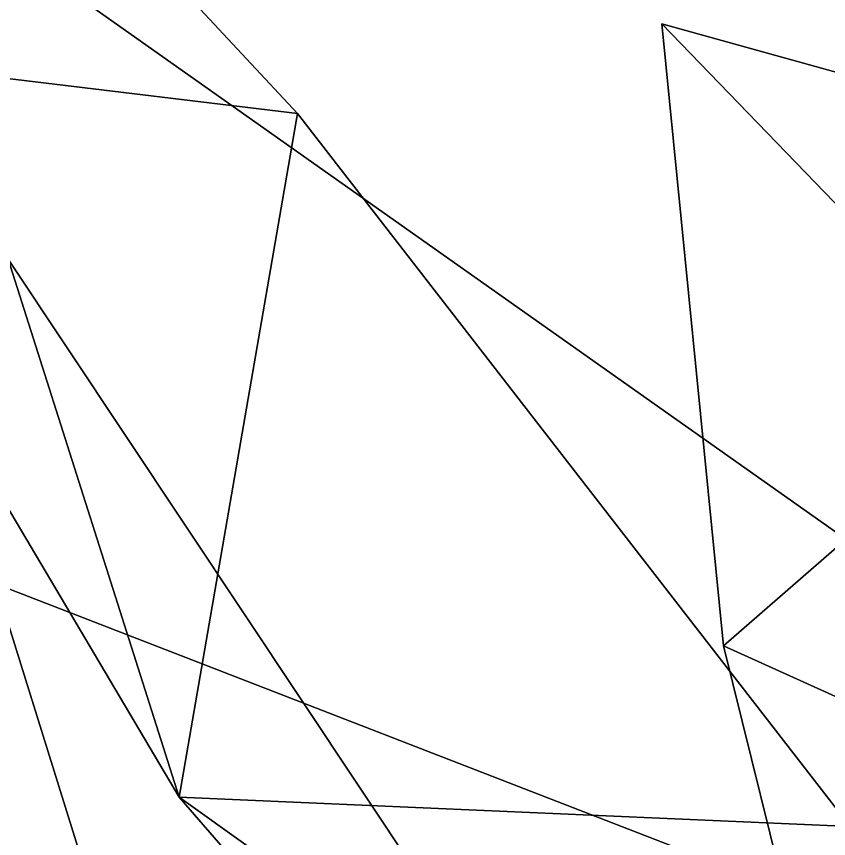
# Model space of a CAD drawing. Header units: metres. Extents: x -219 to 389, y -251 to 301.
# Drawn here: x -80.02 to -46.53, y 57.98 to 91.87 of the extents above; entities that cross this region are included whole.
import ezdxf

# ---------------------------------------------------------------- set-up
doc = ezdxf.new("R2010")
doc.units = ezdxf.units.M

msp = doc.modelspace()

# ---------------------------------------------------------------- linework, layer by layer
at = {"layer": 'Breeder_Leaf', "color": 3}
for points in [[(-33.7487, 61.7954, 124.3661), (-76.7907, 92.1819, 123.8876), (-1.9467, 114.0754, 141.2911)], [(-33.7487, 61.7954, 124.3661), (-1.9467, 114.0754, 141.2911), (-76.7907, 92.1819, 123.8876)], [(-50.861, 65.9188, 364.7401), (-53.4095, 91.568, 336.8861), (-38.7885, 76.4362, 355.1084)], [(-50.861, 65.9188, 364.7401), (-38.7885, 76.4362, 355.1084), (-53.4095, 91.568, 336.8861)], [(-53.4095, 91.568, 336.8861), (-22.5219, 82.9841, 359.9358), (-38.7885, 76.4362, 355.1084)], [(-53.4095, 91.568, 336.8861), (-38.7885, 76.4362, 355.1084), (-22.5219, 82.9841, 359.9358)], [(-23.6658, 53.6196, 361.6575), (-50.861, 65.9188, 364.7401), (-38.7885, 76.4362, 355.1084)], [(-23.6658, 53.6196, 361.6575), (-38.7885, 76.4362, 355.1084), (-50.861, 65.9188, 364.7401)], [(-100.521, 52.5032, 297.9097), (-80.8844, 68.476, 303.2334), (-68.4569, 28.6295, 299.9807)], [(-100.521, 52.5032, 297.9097), (-68.4569, 28.6295, 299.9807), (-80.8844, 68.476, 303.2334)], [(-68.4569, 28.6295, 299.9807), (-80.8844, 68.476, 303.2334), (-48.9649, 56.1049, 300.7733)], [(-68.4569, 28.6295, 299.9807), (-48.9649, 56.1049, 300.7733), (-80.8844, 68.476, 303.2334)], [(-45.1252, 42.7475, 369.9403), (-50.861, 65.9188, 364.7401), (-23.6658, 53.6196, 361.6575)], [(-45.1252, 42.7475, 369.9403), (-23.6658, 53.6196, 361.6575), (-50.861, 65.9188, 364.7401)]]:
    msp.add_3dface(points, dxfattribs=at)
at = {"layer": 'Breeder_Stipule', "color": 3}
for points in [[(-68.4329, 87.8676, 209.3585), (-91.6759, 90.6733, 193.8404), (-106.2897, 128.4508, 190.5876)], [(-68.4329, 87.8676, 209.3585), (-106.2897, 128.4508, 190.5876), (-91.6759, 90.6733, 193.8404)], [(-73.305, 59.6893, 195.727), (-80.3562, 81.8575, 172.865), (-91.6759, 90.6733, 193.8404)], [(-73.305, 59.6893, 195.727), (-91.6759, 90.6733, 193.8404), (-80.3562, 81.8575, 172.865)], [(-68.4329, 87.8676, 209.3585), (-73.305, 59.6893, 195.727), (-91.6759, 90.6733, 193.8404)], [(-68.4329, 87.8676, 209.3585), (-91.6759, 90.6733, 193.8404), (-73.305, 59.6893, 195.727)], [(-68.4329, 87.8676, 209.3585), (-45.6419, 58.4791, 216.8646), (-73.305, 59.6893, 195.727)], [(-68.4329, 87.8676, 209.3585), (-73.305, 59.6893, 195.727), (-45.6419, 58.4791, 216.8646)], [(-73.305, 59.6893, 195.727), (-58.6097, 49.1737, 163.8677), (-80.3562, 81.8575, 172.865)], [(-73.305, 59.6893, 195.727), (-80.3562, 81.8575, 172.865), (-58.6097, 49.1737, 163.8677)], [(-40.7742, 22.1962, 193.8529), (-58.6097, 49.1737, 163.8677), (-73.305, 59.6893, 195.727)], [(-40.7742, 22.1962, 193.8529), (-73.305, 59.6893, 195.727), (-58.6097, 49.1737, 163.8677)], [(-73.305, 59.6893, 195.727), (-45.6419, 58.4791, 216.8646), (-40.7742, 22.1962, 193.8529)], [(-73.305, 59.6893, 195.727), (-40.7742, 22.1962, 193.8529), (-45.6419, 58.4791, 216.8646)]]:
    msp.add_3dface(points, dxfattribs=at)

doc.saveas('drawing.dxf')
